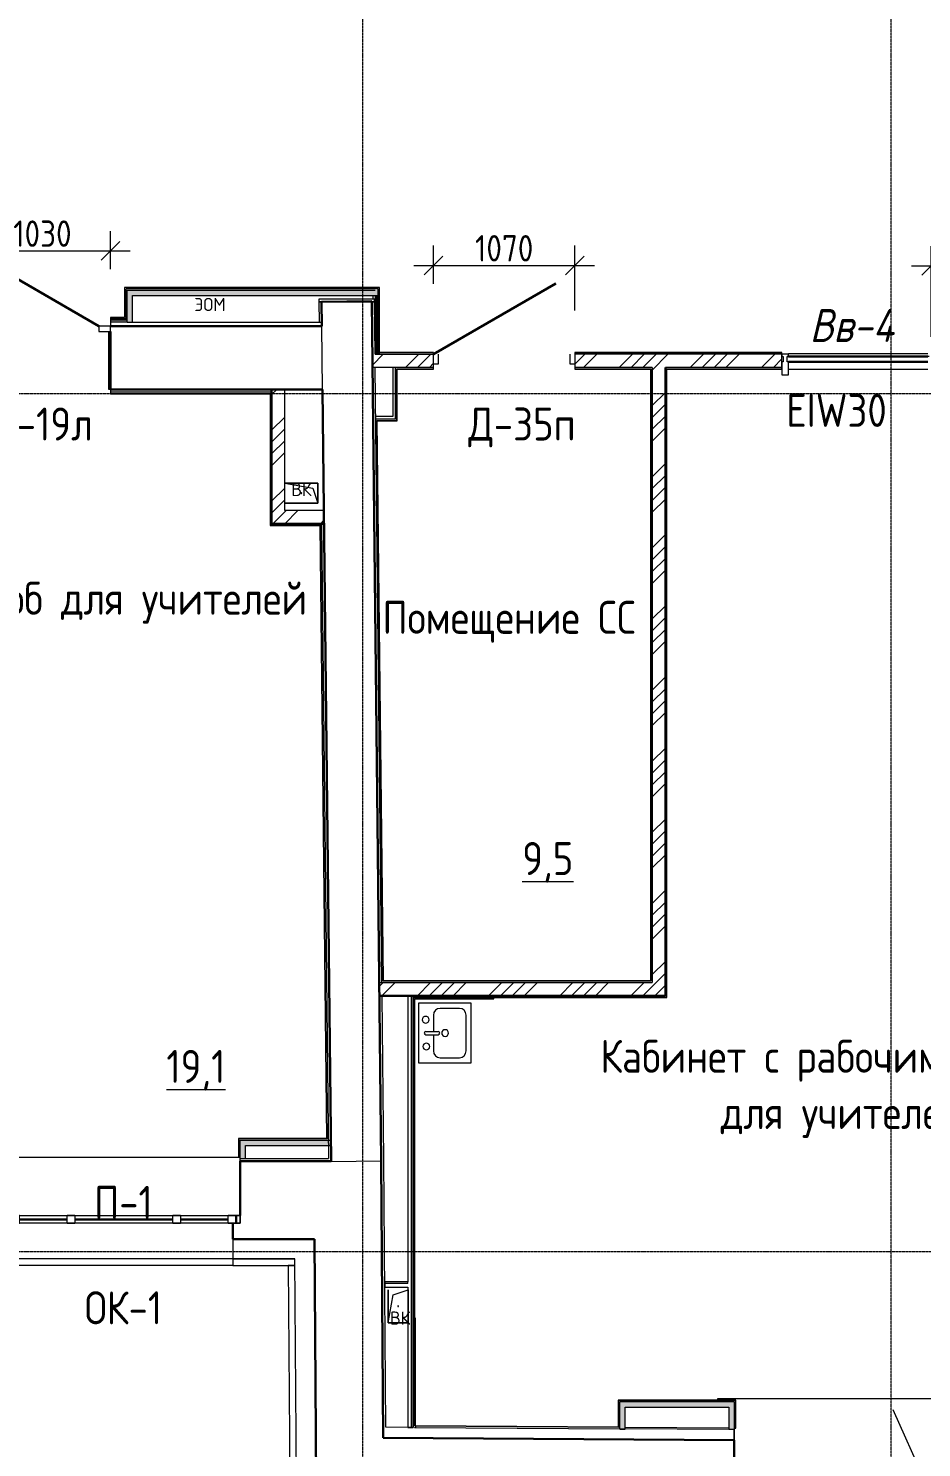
# Model space of a CAD drawing. Header units: millimetres. Extents: x 504091 to 2165846, y 135022 to 442887.
# Drawn here: x 1439468 to 1446230, y 305130 to 315882 of the extents above; entities that cross this region are included whole.
import ezdxf

# ---------------------------------------------------------------- set-up
doc = ezdxf.new("R2010")
doc.units = ezdxf.units.MM
doc.linetypes.add('ADSK_Линия сетки', pattern=[25, 20, -2.5, 0, -2.5])
doc.linetypes.add('осеваяX2', pattern=[4, 2.5, -0.5, 0.5, -0.5])
doc.layers.get('Defpoints').update_dxf_attribs({"color": 255})
for name, color, linetype, lineweight in [('_ Окна', 7, 'Continuous', 30), ('Аннотация', 7, 'Continuous', 9), ('Витраж', 7, 'Continuous', 9), ('Двери', 7, 'Continuous', 20), ('Марки', 7, 'Continuous', 20), ('Марки дверей', 7, 'Continuous', 20), ('Марки окон', 7, 'Continuous', 20), ('Марки помещений', 7, 'Continuous', 20), ('Обобщенные модели', 7, 'Continuous', 18), ('Окна', 7, 'Continuous', 18), ('Оси', 165, 'осеваяX2', 13), ('Перекрытие', 7, 'Continuous', 18), ('размеры', 7, 'Continuous', 9), ('Сантехника', 7, 'Continuous', 18), ('Стены внутренние', 7, 'Continuous', 18), ('Стены наружные', 7, 'Continuous', 18), ('Стены несущие', 7, 'Continuous', 30), ('Стены отделка', 7, 'Continuous', 30), ('Стены штриховка', 7, 'Continuous', 18)]:
    doc.layers.add(name, color=color, linetype=linetype, lineweight=lineweight)
doc.styles.add('GOST Common_2', font='GOST_Common.ttf', dxfattribs={"width": 0.9, "height": 200})
doc.styles.add('GOST Common_4', font='GOST_Common.ttf', dxfattribs={"width": 0.9, "height": 200})
doc.styles.add('GOST Common_5', font='GOST_Common.ttf', dxfattribs={"height": 250})
doc.styles.add('GOST Common_B_I', font='', dxfattribs={"width": 0.9, "height": 250})
doc.styles.get('GOST Common_B_I').set_extended_font_data('GOST Common', italic=True, bold=True)
doc.dimstyles.new('ADSK_Основной_2_мм', dxfattribs={"dimscale": 304.8, "dimtxt": 201.142999, "dimasz": 0.463911, "dimexe": 0.492126, "dimexo": 0.492126, "dimgap": 0.098425, "dimtad": 1, "dimrnd": 0.01, "dimdsep": 46, "dimtxsty": 'GOST Common_4', "dimblk1": 'OBLIQUE', "dimblk2": 'OBLIQUE', "dimsah": 1, "dimcen": 0.09, "dimdle": 0.492126, "dimazin": 2, "dimtfac": 1, "dimtdec": 4, "dimtix": 1, "dimtmove": 0, "dimatfit": 3, "dimfxl": 0, "dimtvp": 1, "dimtolj": 1, "dimtzin": 0, "dimlwd": 20, "dimlwe": 20, "dimarcsym": 0})
pattern_1 = [(0, (1400150.29, 304821.34), (406.4, 101.6), [33.528, -271.272, 33.528, -271.272, -1625.6]), (0, (1400150.29, 304821.34), (406.4, 101.6), [-609.6, 33.528, -576.072, 33.528, -271.272, -711.2]), (0, (1400150.29, 304821.34), (406.4, 101.6), [-1524, 33.528, -169.672, 33.528, -474.472]), (120, (1400302.69, 304872.14), (-291.18818, 301.15272), [33.528, -271.272, 33.528, -271.272, -1625.6]), (120, (1400302.69, 304872.14), (-291.18818, 301.15272), [-609.6, 33.528, -576.072, 33.528, -271.272, -711.2]), (120, (1400302.69, 304872.14), (-291.18818, 301.15272), [-1524, 33.528, -169.672, 33.528, -474.472]), (240, (1400353.49, 305075.34), (-115.21182, -402.75272), [33.528, -271.272, 33.528, -271.272, -1625.6]), (240, (1400353.49, 305075.34), (-115.21182, -402.75272), [-609.6, 33.528, -576.072, 33.528, -271.272, -711.2]), (240, (1400353.49, 305075.34), (-115.21182, -402.75272), [-1524, 33.528, -169.672, 33.528, -474.472])]
pattern_2 = [(45, (1368096.43, 304821.34), (-269.4077, 269.4077), []), (45, (1368186.23, 304821.34), (-269.4077, 269.4077), []), (45, (1368276.04, 304821.34), (-269.4077, 269.4077), []), (45, (1368365.84, 304821.34), (-269.4077, 269.4077), [])]

# ---------------------------------------------------------------- blocks, each defined once
blk = doc.blocks.new('Sink - Kitchen _11_ - 450 x 400mm-658719-План 1-го этажа')
at = {"layer": 'Сантехника'}
for p, q in [((241, 202), (-209, 202)), ((-209, 202), (-209, -198)), ((-209, 202), (-209, -198)), ((241, 202), (-209, 202)), ((3, 145), (3, 53)), ((28, 145), (28, 53)), ((241, -198), (241, 202)), ((241, -198), (241, 202)), ((-171, 37), (-171, -109)), ((3, 88), (-120, 88)), ((152, 88), (28, 88)), ((203, -109), (203, 37)), ((-209, -198), (241, -198)), ((-209, -198), (241, -198)), ((-120, -160), (152, -160))]:
    blk.add_line(p, q, dxfattribs=at)
for centre, radius, start, end in [((-86, 142), 25.4, 360, 180), ((-86, 142), 25.4, 180, 0), ((16, 145), 12.7, 360, 180), ((117, 147), 25.4, 360, 180), ((117, 147), 25.4, 180, 0), ((-120, 37), 50.8, 90, 180), ((16, 0), 25.4, 360, 180), ((16, 0), 25.4, 180, 0), ((16, 53), 12.7, 180, 0), ((152, 37), 50.8, 360, 90), ((-120, -109), 50.8, 180, 270), ((152, -109), 50.8, 270, 0)]:
    blk.add_arc(centre, radius, start, end, dxfattribs=at)
blk = doc.blocks.new('Прямоугольный импост - Импост структурный с накладкой - 160мм-6453686-План 1-го этажа')
at = {"layer": 'Витраж', "lineweight": 18}
for p, q in [((-50, 0), (-50, 17)), ((-50, 17), (0, 17)), ((-40, 0), (-50, 0)), ((-40, -40), (-40, 0)), ((0, 0), (-10, 0)), ((-10, 0), (-10, -40)), ((0, 17), (0, 0)), ((-50, -140), (-50, -40)), ((-50, -40), (-40, -40)), ((-10, -40), (0, -40)), ((0, -40), (0, -140)), ((0, -140), (-50, -140))]:
    blk.add_line(p, q, dxfattribs=at)
blk = doc.blocks.new('PNS_Панель прямоугольная - Нр_Стекло - 40мм-6453691-План 1-го этажа')
at = {"layer": '_ Окна'}
for p, q in [((-527.5, 40), (527.5, 40)), ((527.5, 0), (-527.5, 0))]:
    blk.add_line(p, q, dxfattribs=at)
at = {"layer": 'Окна'}
blk.add_line((-537.5, 0), (537.5, 0), dxfattribs=at)
blk = doc.blocks.new('AC_Дверь_Однопольная_Стальная - 1000х2100Н Д35п-металлическая-7230609-План 1-го этажа')
at = {"layer": 'Двери', "lineweight": 30}
blk.add_line((-535, 75), (392, 610), dxfattribs=at)
blk = doc.blocks.new('АС_Дверь_Однопольная_Алюминиевая - 1030х2200 алюм ост с мат_плёнкой Д19л-4850132-План 1-го этажа')
at = {"layer": 'Двери'}
for p, q in [((-303, -200), (-390, -200)), ((-390, -200), (-390, -240)), ((-303, -240), (-303, -200)), ((640, -200), (553, -200)), ((553, -200), (553, -240)), ((640, -240), (640, -200)), ((-390, -240), (-303, -240)), ((553, -240), (640, -240))]:
    blk.add_line(p, q, dxfattribs=at)
at = {"layer": 'Двери', "lineweight": 30}
blk.add_line((-303, -240), (438, -668), dxfattribs=at)
blk = doc.blocks.new('GM_Отверстие прямоугольное _в плите_ - Отверстие-1400775-План 1-го этажа')
at = {"layer": 'Обобщенные модели'}
for p, q in [((-75, -125), (-75, 125)), ((-75, 125), (-75, -125)), ((-37.5, 87.5), (75, 125)), ((75, 125), (75, -125)), ((75, -125), (75, 125)), ((-75, -125), (-37.5, 87.5)), ((75, -125), (-75, -125)), ((-75, -125), (75, -125))]:
    blk.add_line(p, q, dxfattribs=at)
for start, end in [(360, 180), (180, 360), (60, 165), (300, 360), (195, 270)]:
    blk.add_arc((0, 0), 2.5, start, end, dxfattribs=at)
blk = doc.blocks.new('окно трехпол с фрамугой - 1740 и 1760 -2300_h___нов_ ок1-2142734-План 1-го этажа')
at = {"layer": '_ Окна', "lineweight": 18}
for p, q in [((-880, 115), (-880, 175)), ((-880, 175), (-790, 175)), ((-790, 115), (-880, 115)), ((-790, 175), (-790, 115)), ((-430, 115), (-430, 175)), ((-430, 175), (-370, 175)), ((-370, 115), (-430, 115)), ((-370, 175), (-370, 115)), ((370, 115), (370, 175)), ((370, 175), (430, 175)), ((430, 115), (370, 115)), ((430, 175), (430, 115)), ((790, 175), (790, 115)), ((880, 175), (790, 175)), ((790, 115), (880, 115)), ((880, 115), (880, 175))]:
    blk.add_line(p, q, dxfattribs=at)
at = {"layer": '_ Окна'}
for p, q in [((-850, 115), (-850, 175)), ((-790, 145), (-430, 145)), ((-370, 145), (370, 145)), ((430, 145), (790, 145)), ((850, 115), (850, 175))]:
    blk.add_line(p, q, dxfattribs=at)
at = {"layer": 'Окна'}
for p, q in [((-880, 175), (-880, 115)), ((-790, 175), (-880, 175)), ((-880, 115), (-790, 115)), ((-790, 175), (-430, 175)), ((-430, 115), (-790, 115)), ((-370, 175), (-430, 175)), ((-430, 115), (-370, 115)), ((-370, 175), (370, 175)), ((370, 115), (-370, 115)), ((430, 175), (370, 175)), ((370, 115), (430, 115)), ((430, 175), (790, 175)), ((790, 115), (430, 115)), ((880, 175), (790, 175)), ((790, 115), (880, 115)), ((880, 115), (880, 175))]:
    blk.add_line(p, q, dxfattribs=at)
blk = doc.blocks.new('Прямоугольный импост - Импост структурный с накладкой - 100мм-6196072-План 1-го этажа')
at = {"layer": 'Витраж'}
for p, q in [((45075, 8597), (46130, 8597)), ((45075, 8480), (46130, 8480))]:
    blk.add_line(p, q, dxfattribs=at)
blk = doc.blocks.new('GM_Отверстие прямоугольное _в плите_ - Отверстие-V77-План 1-го этажа')
at = {"layer": 'Обобщенные модели'}
for p, q in [((-75, -125), (-75, 125)), ((-75, 125), (75, 125)), ((75, 125), (-75, 125)), ((-75, 125), (-75, -125)), ((-37.5, 87.5), (75, 125)), ((75, 125), (75, -125)), ((75, -125), (75, 125)), ((-75, -125), (-37.5, 87.5))]:
    blk.add_line(p, q, dxfattribs=at)
for start, end in [(360, 180), (180, 360), (60, 165), (300, 360), (195, 270)]:
    blk.add_arc((0, 0), 2.5, start, end, dxfattribs=at)
blk = doc.blocks.new('_Oblique')
at = {"color": 0, "linetype": 'ByBlock', "lineweight": -2}
blk.add_line((-0.5, -0.5), (0.5, 0.5), dxfattribs=at)
blk = doc.blocks.new('*D2732')
at = {"layer": 'Defpoints', "color": 0, "lineweight": 20, "transparency": 16777216}
for p in [(1447573, 314082), (1446303, 313396), (1447573, 313406)]:
    blk.add_point(p, dxfattribs=at)
at = {"layer": 'размеры', "color": 0, "transparency": 16777216}
for p, q in [((1446303, 313546), (1446303, 314232)), ((1447573, 313556), (1447573, 314232)), ((1446153, 314082), (1447723, 314082))]:
    blk.add_line(p, q, dxfattribs=at)
at = {"layer": 'размеры', "color": 0, "transparency": 16777216, "xscale": 141.4, "yscale": 141.4, "zscale": 141.4, "rotation": 180}
blk.add_blockref('_Oblique', (1446303, 314082), dxfattribs=at)
at = {"layer": 'размеры', "color": 0, "transparency": 16777216, "xscale": 141.4, "yscale": 141.4, "zscale": 141.4}
blk.add_blockref('_Oblique', (1447573, 314082), dxfattribs=at)
at = {"layer": 'размеры', "color": 0, "lineweight": 20, "transparency": 16777216, "insert": (1446938, 314212), "char_height": 200, "width": 560.47, "attachment_point": 5, "style": 'GOST Common_4'}
blk.add_mtext('\\A1;1270', dxfattribs=at)
blk = doc.blocks.new('*D2733')
at = {"layer": 'Defpoints', "color": 0, "lineweight": 20, "transparency": 16777216}
for p in [(1443605, 314086), (1442535, 313798), (1443605, 313595)]:
    blk.add_point(p, dxfattribs=at)
at = {"layer": 'размеры', "color": 0, "transparency": 16777216}
for p, q in [((1442535, 313948), (1442535, 314236)), ((1443605, 313745), (1443605, 314236)), ((1442385, 314086), (1443755, 314086))]:
    blk.add_line(p, q, dxfattribs=at)
at = {"layer": 'размеры', "color": 0, "transparency": 16777216, "xscale": 141.4, "yscale": 141.4, "zscale": 141.4, "rotation": 180}
blk.add_blockref('_Oblique', (1442535, 314086), dxfattribs=at)
at = {"layer": 'размеры', "color": 0, "transparency": 16777216, "xscale": 141.4, "yscale": 141.4, "zscale": 141.4}
blk.add_blockref('_Oblique', (1443605, 314086), dxfattribs=at)
at = {"layer": 'размеры', "color": 0, "lineweight": 20, "transparency": 16777216, "insert": (1443070, 314216), "char_height": 200, "width": 560.47, "attachment_point": 5, "style": 'GOST Common_4'}
blk.add_mtext('\\A1;1070', dxfattribs=at)
blk = doc.blocks.new('*D2734')
at = {"layer": 'Defpoints', "color": 0, "lineweight": 20, "transparency": 16777216}
for p in [(1440089, 314197), (1440089, 313908), (1439059, 313840)]:
    blk.add_point(p, dxfattribs=at)
at = {"layer": 'размеры', "color": 0, "transparency": 16777216}
for p, q in [((1439059, 313990), (1439059, 314347)), ((1440089, 314058), (1440089, 314347)), ((1438909, 314197), (1440239, 314197))]:
    blk.add_line(p, q, dxfattribs=at)
at = {"layer": 'размеры', "color": 0, "transparency": 16777216, "xscale": 141.4, "yscale": 141.4, "zscale": 141.4, "rotation": 180}
blk.add_blockref('_Oblique', (1439059, 314197), dxfattribs=at)
at = {"layer": 'размеры', "color": 0, "transparency": 16777216, "xscale": 141.4, "yscale": 141.4, "zscale": 141.4}
blk.add_blockref('_Oblique', (1440089, 314197), dxfattribs=at)
at = {"layer": 'размеры', "color": 0, "lineweight": 20, "transparency": 16777216, "insert": (1439574, 314327), "char_height": 200, "width": 560.47, "attachment_point": 5, "style": 'GOST Common_4'}
blk.add_mtext('\\A1;1030', dxfattribs=at)

msp = doc.modelspace()

# ---------------------------------------------------------------- hatches: boundary and pattern name
at = {"layer": 'Стены внутренние'}
for points in [[(1442067.0499, 313859.1367), (1442116.1049, 313859.1367), (1442116.1049, 313899.1367), (1440216.4244, 313899.1367), (1440216.4244, 313859.1367), (1441999.3796, 313859.1367)], [(1440256.4244, 313656.5532), (1440256.4244, 313859.1367), (1440216.4244, 313859.1367), (1440216.4244, 313656.5532)], [(1441110.4215, 307319.5757), (1441110.4215, 307459.5757), (1441070.4215, 307459.5757), (1441070.4215, 307319.5757)], [(1441705.5937, 307419.5757), (1441737.9316, 307419.5757), (1441737.4882, 307459.5757), (1441110.4215, 307459.5757), (1441110.4215, 307419.5757), (1441694.4465, 307419.5757)], [(1443985.1093, 305272.5095), (1443985.1093, 305476.9194), (1443945.1093, 305476.9194), (1443945.8451, 305272.7844)], [(1444081.1809, 305436.9194), (1444811.8569, 305436.9194), (1444811.8569, 305476.9194), (1443985.1093, 305476.9194), (1443985.1093, 305436.9194)], [(1444771.8569, 305269.7086), (1444811.8569, 305269.7086), (1444811.8569, 305436.9194), (1444771.8569, 305436.9194), (1444771.8569, 305272.7896)]]:
    msp.add_hatch(color=256, dxfattribs=at).paths.add_polyline_path(points)
at = {"layer": 'Стены внутренние', "lineweight": 9}
h = msp.add_hatch(dxfattribs=at)
h.set_pattern_fill('FP_12', color=256, style=0, pattern_type=2)
h.set_pattern_definition(pattern_1)
h.paths.add_polyline_path([(1442107.1049, 313413.3551), (1442107.1049, 313859.1367), (1442092.1049, 313859.1367), (1442092.1752, 313413.3551)])
h = msp.add_hatch(dxfattribs=at)
h.set_pattern_fill('FP_12', color=256, style=0, pattern_type=2)
h.set_pattern_definition(pattern_1)
h.paths.add_polyline_path([(1439059.2939, 313656.5532), (1439059.2939, 313671.5532), (1437864.2939, 313671.5532), (1437864.2939, 313656.5532), (1438803.251, 313656.5532)])
h.paths.add_polyline_path([(1432469.7351, 313656.5532), (1436264.2939, 313656.5532), (1436264.2939, 313671.5532), (1431784.2939, 313671.5532), (1431784.2939, 313656.5532)])
h.paths.add_polyline_path([(1440089.2939, 313656.5532), (1440216.4244, 313656.5532), (1440216.4244, 313671.5532), (1440089.2939, 313671.5532)])
h.paths.add_polyline_path([(1413469.1876, 313656.5532), (1413793.2939, 313656.5532), (1413793.2939, 313671.5532), (1410096.2939, 313671.5532), (1410096.2939, 313656.5532), (1411358.0156, 313656.5532)])
h.paths.add_polyline_path([(1415393.2939, 313656.5532), (1421605.41, 313656.5532), (1421605.41, 313671.5532), (1415393.2939, 313671.5532)])
h.paths.add_polyline_path([(1408493.5795, 313656.5532), (1408496.2939, 313656.5532), (1408496.2939, 313671.5532), (1407714.3804, 313671.5532), (1407714.3804, 313656.5532), (1408191.2577, 313656.5532)])
h.paths.add_polyline_path([(1425080.6333, 313656.5532), (1425707.828, 313656.5532), (1425707.828, 313671.5532), (1423505.41, 313671.5532), (1423505.41, 313656.5532), (1424969.0881, 313656.5532)])
h.paths.add_polyline_path([(1430264.2939, 313656.5532), (1430264.2939, 313671.5532), (1427647.828, 313671.5532), (1427647.828, 313656.5532), (1429830.7702, 313656.5532)])
h = msp.add_hatch(dxfattribs=at)
h.set_pattern_fill('ANSI34', color=256, scale=20)
h.set_pattern_definition(pattern_2)
h.paths.add_polyline_path([(1442535.2939, 313413.3551), (1442071.5122, 313413.3551), (1442072.6208, 313313.3551), (1442535.2939, 313313.3551)])
h.paths.add_polyline_path([(1444190.2939, 308653.4011), (1444290.2939, 308653.4011), (1444290.2939, 313116.3441), (1444190.2939, 313116.3441), (1444190.2939, 309125.5753)])
h.paths.add_polyline_path([(1445172.7939, 313313.3551), (1445172.7939, 313413.3551), (1443605.2939, 313413.3551), (1443605.2939, 313313.3551), (1444190.2939, 313313.3551), (1444190.2939, 313116.3441), (1444290.2939, 313116.3441), (1444290.2939, 313313.3551)])
h = msp.add_hatch(dxfattribs=at)
h.set_pattern_fill('ANSI34', color=256, scale=20, style=0)
h.set_pattern_definition(pattern_2)
h.paths.add_polyline_path([(1441309.7243, 313146.5532), (1441409.7243, 313146.5532), (1441409.7243, 312128.9865), (1441309.7243, 312128.9865)])
h = msp.add_hatch(dxfattribs=at)
h.set_pattern_fill('ANSI34', color=256, scale=20, style=0)
h.set_pattern_definition(pattern_2)
h.paths.add_polyline_path([(1441705.7267, 312128.9865), (1441704.6182, 312228.9865), (1441409.7243, 312228.9865), (1441409.7243, 312128.9865)])
h = msp.add_hatch(dxfattribs=at)
h.set_pattern_fill('ANSI34', color=256, scale=20, style=0)
h.set_pattern_definition(pattern_2)
h.paths.add_polyline_path([(1444290.2939, 308553.4011), (1444290.2939, 308653.4011), (1442124.2786, 308653.4011), (1442125.3872, 308553.4011), (1444190.2939, 308553.4011)])

# ---------------------------------------------------------------- linework, layer by layer
at = {"layer": 'Аннотация', "lineweight": 9}
msp.add_line((1446011.8136, 305419.9437), (1446684.0893, 303920.9611), dxfattribs=at)
at = {"layer": 'Оси', "linetype": 'ADSK_Линия сетки'}
for p, q in [((1445999.8592, 300469.847), (1445999.8592, 349044.3426)), ((1441999.8592, 300469.847), (1441999.8592, 326587.6621)), ((1390035.5654, 313116.3441), (1456265.2939, 313116.3441)), ((1390035.5654, 306616.3441), (1456265.2939, 306616.3441))]:
    msp.add_line(p, q, dxfattribs=at)
at = {"layer": 'Перекрытие'}
for p, q in [((1442076.5016, 313859.1367), (1442076.859, 313831.0757)), ((1440076.2939, 313146.5532), (1440076.2939, 313586.5532)), ((1442570.2939, 313413.3551), (1442570.2939, 313338.3551)), ((1443570.2939, 313338.3551), (1443570.2939, 313413.3551)), ((1442570.2939, 313338.3551), (1442535.2939, 313338.3551)), ((1443605.2939, 313338.3551), (1443570.2939, 313338.3551)), ((1440089.2939, 313146.5532), (1440076.2939, 313146.5532)), ((1446344.3977, 305498.9194), (1444684.3977, 305498.9194)), ((1444684.3977, 305498.9194), (1444684.3977, 305488.9194)), ((1443985.1093, 305284.5098), (1444771.8569, 305279.0008)), ((1444811.5559, 305266.7226), (1444814.6679, 304856.6907))]:
    msp.add_line(p, q, dxfattribs=at)
at = {"layer": 'Стены наружные'}
for p, q in [((1439310.4215, 307331.5757), (1441058.4215, 307331.5757)), ((1441015.4215, 306559.5757), (1439375.4215, 306559.5757)), ((1441015.4215, 306509.5757), (1439375.4215, 306509.5757))]:
    msp.add_line(p, q, dxfattribs=at)
at = {"layer": 'Стены несущие'}
for p, q in [((1442067.0499, 313815.8984), (1441687.0732, 313811.6862)), ((1441687.0732, 313811.6862), (1441689.1255, 313626.5532)), ((1442139.2864, 307299.5757), (1442067.0499, 313815.8984)), ((1440089.2939, 313626.5532), (1441689.1255, 313626.5532)), ((1440089.2939, 313586.5532), (1440089.2939, 313146.5532)), ((1444290.2939, 308553.4011), (1444290.2939, 313313.3551)), ((1440089.2939, 313146.5532), (1441694.4465, 313146.5532)), ((1441309.7243, 313146.5532), (1441309.7243, 312128.9865)), ((1441694.4465, 313146.5532), (1441759.2631, 307299.5757)), ((1441309.7243, 312128.9865), (1441705.7267, 312128.9865)), ((1442125.3872, 308553.4011), (1444290.2939, 308553.4011)), ((1441070.4215, 307299.5757), (1441070.4215, 306889.5757)), ((1441759.2631, 307299.5757), (1441070.4215, 307299.5757)), ((1442155.1262, 305205.3214), (1442139.2864, 307299.5757)), ((1441015.4215, 306829.5757), (1441015.4215, 306709.5757)), ((1441015.4215, 306709.5757), (1441633.7343, 306709.5757)), ((1441633.7343, 306709.5757), (1441648.9422, 304698.8532)), ((1444810.9958, 305186.7245), (1442155.1262, 305205.3214)), ((1442155.1262, 305205.3214), (1444809.9958, 305186.7315)), ((1444808.6851, 304856.7326), (1444810.9958, 305186.7245))]:
    msp.add_line(p, q, dxfattribs=at)
at = {"layer": 'Стены отделка', "lineweight": 9}
for p, q in [((1442127.1049, 313919.1367), (1440196.4244, 313919.1367)), ((1440196.4244, 313919.1367), (1440196.4244, 313691.5532)), ((1440216.4244, 313899.1367), (1442092.1049, 313899.1367)), ((1440216.4244, 313656.5532), (1440216.4244, 313899.1367)), ((1440256.4244, 313859.1367), (1442092.1049, 313859.1367)), ((1440256.4244, 313656.5532), (1440256.4244, 313859.1367)), ((1442092.1049, 313859.1367), (1442092.1049, 313413.3551)), ((1442127.1049, 313425.3551), (1442127.1049, 313919.1367)), ((1442087.794, 313831.0757), (1441667.0788, 313831.0757)), ((1441667.0788, 313831.0757), (1441667.0788, 313811.0757)), ((1441667.0788, 313811.0757), (1442087.794, 313811.0757)), ((1441687.0799, 313811.1197), (1441667.0815, 313810.865)), ((1441667.0815, 313810.865), (1441669.0494, 313656.3552)), ((1441689.0478, 313656.6099), (1441687.0799, 313811.1197)), ((1442087.1091, 313811.3745), (1442067.1107, 313811.1197)), ((1442067.1107, 313811.1197), (1442072.1768, 313413.3551)), ((1442092.1752, 313413.6098), (1442087.1091, 313811.3745)), ((1442087.794, 313811.0757), (1442087.794, 313831.0757)), ((1440089.2939, 313691.5532), (1440089.2939, 313626.5532)), ((1440196.4244, 313691.5532), (1440089.2939, 313691.5532)), ((1440216.4244, 313656.5532), (1441689.4306, 313656.5532)), ((1441669.0494, 313656.3552), (1441689.0478, 313656.6099)), ((1441689.4306, 313626.5532), (1441689.4306, 313656.5532)), ((1441689.1255, 313626.5532), (1441689.4306, 313626.5532)), ((1442535.2939, 313425.3551), (1442127.1049, 313425.3551)), ((1442535.2939, 313301.3551), (1442535.2939, 313425.3551)), ((1443605.2939, 313425.3551), (1443605.2939, 313301.3551)), ((1445172.7939, 313425.3551), (1443605.2939, 313425.3551)), ((1445172.7939, 313301.3551), (1445172.7939, 313425.3551)), ((1442144.2798, 308653.4011), (1442092.622, 313313.3551)), ((1442226.6144, 313313.3551), (1442226.6144, 312941.203)), ((1442246.6144, 312921.203), (1442246.6144, 313313.3551)), ((1444190.2939, 313313.3551), (1444190.2939, 308653.4011)), ((1442258.6144, 313301.3551), (1442535.2939, 313301.3551)), ((1442258.6144, 312911.203), (1442258.6144, 313301.3551)), ((1443605.2939, 313301.3551), (1444178.2939, 313301.3551)), ((1444178.2939, 313301.3551), (1444178.2939, 308665.4011)), ((1444302.2939, 313301.3551), (1445172.7939, 313301.3551)), ((1444302.2939, 308543.4011), (1444302.2939, 313301.3551)), ((1440089.2939, 313146.5532), (1440089.2939, 313114.5532)), ((1440089.2939, 313114.5532), (1441297.7243, 313114.5532)), ((1441297.7243, 313114.5532), (1441297.7243, 312118.9865)), ((1441409.7243, 312228.9865), (1441409.7243, 313146.5532)), ((1442226.6144, 312941.203), (1442096.7475, 312941.203)), ((1442246.6144, 312921.203), (1442096.7475, 312921.203)), ((1442156.1476, 308665.4011), (1442109.103, 312909.203)), ((1442109.103, 312909.203), (1442256.6144, 312909.203)), ((1441704.6182, 312228.9865), (1441409.7243, 312228.9865)), ((1441299.7243, 312116.9865), (1441673.8557, 312117.1728)), ((1441673.8557, 312117.1728), (1441725.3544, 307471.5757)), ((1441685.8364, 312118.9865), (1441739.0401, 307319.5757)), ((1442124.2786, 308653.4011), (1444190.2939, 308653.4011)), ((1444178.2939, 308665.4011), (1442156.1476, 308665.4011)), ((1442159.0998, 307316.5204), (1442145.3884, 308553.4011)), ((1442340.2939, 308528.4011), (1442340.2939, 306386.2476)), ((1442380.2939, 305283.7467), (1442380.2939, 308543.4011)), ((1442381.9756, 308541.4011), (1442381.9756, 305283.7349)), ((1442381.9756, 308541.4011), (1444300.2939, 308541.4011)), ((1442393.9756, 306110.8194), (1442393.9756, 308529.4011)), ((1442393.9756, 308529.4011), (1442991.9756, 308529.4011)), ((1441058.4215, 307469.5757), (1441058.4215, 307331.5757)), ((1441725.3544, 307471.5757), (1441060.4215, 307471.5757)), ((1441070.4215, 307459.5757), (1441757.4894, 307459.5757)), ((1441070.4215, 307299.5757), (1441070.4215, 307459.5757)), ((1441110.4215, 307419.5757), (1441757.9328, 307419.5757)), ((1441110.4215, 307319.5757), (1441110.4215, 307419.5757)), ((1441058.4215, 307331.5757), (1441070.4215, 307331.5757)), ((1441070.4215, 307319.5757), (1441739.0401, 307319.5757)), ((1441759.8195, 307319.5757), (1441759.0414, 307319.5757)), ((1441759.2631, 307299.5757), (1441759.8195, 307299.5757)), ((1441759.8195, 307299.5757), (1441759.8195, 307319.5757)), ((1442139.1594, 307316.3723), (1442154.521, 305285.3276)), ((1442174.5227, 305285.1875), (1442159.1588, 307316.5236)), ((1441015.4215, 306709.5757), (1441015.4215, 306509.5757)), ((1441016.4215, 306559.5757), (1441015.4215, 306559.5757)), ((1441484.8645, 306509.5757), (1441484.8645, 306559.5757)), ((1441500.0646, 304549.892), (1441484.8645, 306559.5757)), ((1441015.4215, 306509.5757), (1441484.8645, 306509.5757)), ((1441485.2426, 306509.5772), (1441435.2441, 306509.199)), ((1441435.2441, 306509.199), (1441450.0605, 304550.2422)), ((1442340.2939, 306386.2476), (1442166.4974, 306386.2476)), ((1442166.4974, 306386.2476), (1442166.4974, 306346.2476)), ((1442166.4974, 306346.2476), (1442340.2939, 306346.2476)), ((1442340.2939, 306346.2476), (1442340.2939, 305283.7467)), ((1442397.8756, 306110.8194), (1442393.9756, 306110.8194)), ((1442397.8756, 305295.6238), (1442397.8756, 306110.8194)), ((1443933.1093, 305486.9194), (1443933.1093, 305284.8739)), ((1444821.8569, 305488.9194), (1443935.1093, 305488.9194)), ((1444811.8569, 305476.9194), (1443945.1093, 305476.9194)), ((1443945.1093, 305269.7086), (1443945.1093, 305476.9194)), ((1444811.8569, 305476.9194), (1444811.8569, 305269.7086)), ((1444823.8569, 305278.6367), (1444823.8569, 305486.9194)), ((1443985.1093, 305436.9194), (1444771.8569, 305436.9194)), ((1443985.1093, 305269.7086), (1443985.1093, 305436.9194)), ((1444771.8569, 305436.9194), (1444771.8569, 305269.7086)), ((1442155.0055, 305285.3242), (1442154.4453, 305205.3261)), ((1442154.521, 305285.3276), (1442155.0055, 305285.3242)), ((1442391.9756, 305283.6649), (1442174.5227, 305285.1875)), ((1442340.2939, 305283.7467), (1442380.2939, 305283.7467)), ((1443933.1093, 305284.8739), (1442397.8756, 305295.6238)), ((1444811.5559, 305266.7226), (1443945.1093, 305272.7896)), ((1443945.1093, 305269.7086), (1443985.1093, 305269.7086)), ((1444771.8569, 305269.7086), (1444811.8569, 305269.7086)), ((1444810.9958, 305186.7245), (1444811.5559, 305266.7226)), ((1444811.8569, 305278.7208), (1444823.8569, 305278.6367)), ((1442154.4453, 305205.3261), (1442155.1262, 305205.3214)), ((1444809.9958, 305186.7315), (1444810.9958, 305186.7245))]:
    msp.add_line(p, q, dxfattribs=at)
at = {"layer": 'Стены штриховка'}
for p, q in [((1442116.1049, 313908.1367), (1440207.4244, 313908.1367)), ((1440207.4244, 313680.5532), (1440207.4244, 313908.1367)), ((1442092.1049, 313859.1367), (1442116.1049, 313859.1367)), ((1442107.1049, 313413.3551), (1442107.1049, 313859.1367)), ((1442116.1049, 313413.3551), (1442116.1049, 313908.1367)), ((1440207.4244, 313680.5532), (1440089.2939, 313680.5532)), ((1440216.4244, 313671.5532), (1440089.2939, 313671.5532)), ((1440216.4244, 313656.5532), (1440089.2939, 313656.5532)), ((1441694.4465, 313146.5532), (1441689.1255, 313626.5532)), ((1442092.1049, 313413.3551), (1442535.2939, 313413.3551)), ((1442127.1049, 313413.3551), (1442127.1049, 313425.3551)), ((1442535.2939, 313423.3551), (1442127.1049, 313423.3551)), ((1445172.7939, 313423.3551), (1443605.2939, 313423.3551)), ((1445175.2939, 313413.3551), (1443605.2939, 313413.3551)), ((1442535.2939, 313313.3551), (1442072.6208, 313313.3551)), ((1444190.2939, 313313.3551), (1443605.2939, 313313.3551)), ((1445172.7939, 313313.3551), (1444290.2939, 313313.3551)), ((1442256.6144, 313303.3551), (1442535.2939, 313303.3551)), ((1442256.6144, 312909.203), (1442256.6144, 313303.3551)), ((1443605.2939, 313303.3551), (1444180.2939, 313303.3551)), ((1444180.2939, 313303.3551), (1444180.2939, 308663.4011)), ((1444300.2939, 313303.3551), (1445172.7939, 313303.3551)), ((1444300.2939, 308541.4011), (1444300.2939, 313303.3551)), ((1441309.7243, 313126.5532), (1440089.2939, 313126.5532)), ((1440089.2939, 313116.5532), (1441299.7243, 313116.5532)), ((1441299.7243, 313116.5532), (1441299.7243, 312116.9865)), ((1442154.1696, 308663.4011), (1442107.0807, 312911.203)), ((1442107.0807, 312911.203), (1442258.6144, 312911.203)), ((1442256.6144, 312909.203), (1442258.6144, 312909.203)), ((1442258.6144, 312909.203), (1442258.6144, 312911.203)), ((1441309.7243, 312128.9865), (1441309.7243, 312130.9865)), ((1441311.7243, 312128.9865), (1441309.7243, 312128.9865)), ((1441297.7243, 312118.9865), (1441297.7243, 312116.9865)), ((1441297.7243, 312116.9865), (1441299.7243, 312116.9865)), ((1441299.7243, 312118.9865), (1441685.8364, 312118.9865)), ((1441675.8357, 312118.9865), (1441727.3767, 307469.5757)), ((1444180.2939, 308663.4011), (1442154.1696, 308663.4011)), ((1442340.2939, 308553.4011), (1442340.2939, 308528.4011)), ((1442367.2939, 305283.7467), (1442367.2939, 308553.4011)), ((1442380.2939, 308543.4011), (1444302.2939, 308543.4011)), ((1442391.9756, 306110.8194), (1442391.9756, 308531.4011)), ((1442391.9756, 308531.4011), (1442991.9756, 308531.4011)), ((1442991.9756, 308529.4011), (1442991.9756, 308541.4011)), ((1444300.2939, 308541.4011), (1444302.2939, 308541.4011)), ((1444302.2939, 308541.4011), (1444302.2939, 308543.4011)), ((1441060.4215, 307471.5757), (1441058.4215, 307471.5757)), ((1441058.4215, 307471.5757), (1441058.4215, 307469.5757)), ((1441727.3767, 307469.5757), (1441058.4215, 307469.5757)), ((1441060.4215, 307471.5757), (1441060.4215, 307331.5757)), ((1441759.3098, 307295.3635), (1441759.2631, 307299.5757)), ((1442139.2864, 307299.5757), (1441759.3098, 307295.3635)), ((1441015.4215, 306559.5757), (1441484.8645, 306559.5757)), ((1441484.8645, 306559.5757), (1441016.4215, 306559.5757)), ((1442340.2939, 306373.2476), (1442166.4974, 306373.2476)), ((1442340.2939, 306373.2476), (1442340.2939, 306386.2476)), ((1442381.9756, 306110.8194), (1442393.9756, 306110.8194)), ((1442390.9756, 306110.8194), (1442390.9756, 305295.6722)), ((1443935.1093, 305488.9194), (1443933.1093, 305488.9194)), ((1443933.1093, 305488.9194), (1443933.1093, 305486.9194)), ((1444823.8569, 305486.9194), (1443933.1093, 305486.9194)), ((1443935.1093, 305488.9194), (1443935.1093, 305282.8598)), ((1444821.8569, 305278.6507), (1444821.8569, 305488.9194)), ((1444823.8569, 305488.9194), (1444821.8569, 305488.9194)), ((1444823.8569, 305486.9194), (1444823.8569, 305488.9194)), ((1442391.9756, 305283.6649), (1443945.1093, 305272.7896)), ((1442397.8756, 305295.6238), (1442397.8756, 305283.6235)), ((1443935.1093, 305282.8598), (1442397.8756, 305293.6238))]:
    msp.add_line(p, q, dxfattribs=at)

# ---------------------------------------------------------------- block references
at = {"layer": '_ Окна', "rotation": 180}
msp.add_blockref('PNS_Панель прямоугольная - Нр_Стекло - 40мм-6453691-План 1-го этажа', (1445750.2939, 313396.3551), dxfattribs=at)
at = {"layer": 'Витраж', "extrusion": (0, 0, -1)}
msp.add_blockref('Прямоугольный импост - Импост структурный с накладкой - 160мм-6453686-План 1-го этажа', (-1445172.7939, 313396.3551), dxfattribs=at)
at = {"layer": 'Витраж'}
msp.add_blockref('Прямоугольный импост - Импост структурный с накладкой - 100мм-6196072-План 1-го этажа', (1400147.7939, 304821.3441), dxfattribs=at)
at = {"layer": 'Двери', "rotation": 180}
msp.add_blockref('АС_Дверь_Однопольная_Алюминиевая - 1030х2200 алюм ост с мат_плёнкой Д19л-4850132-План 1-го этажа', (1439699.2939, 313386.5532), dxfattribs=at)
at = {"layer": 'Двери', "color": 8, "true_color": 0x7f7f7f}
msp.add_blockref('AC_Дверь_Однопольная_Стальная - 1000х2100Н Д35п-металлическая-7230609-План 1-го этажа', (1443070.2939, 313338.3551), dxfattribs=at)
at = {"layer": 'Обобщенные модели', "rotation": 269.9999999999994}
msp.add_blockref('GM_Отверстие прямоугольное _в плите_ - Отверстие-V77-План 1-го этажа', (1441534.7243, 312360.9865), dxfattribs=at)
at = {"layer": 'Обобщенные модели'}
msp.add_blockref('GM_Отверстие прямоугольное _в плите_ - Отверстие-1400775-План 1-го этажа', (1442266.9756, 306201.2098), dxfattribs=at)
at = {"layer": 'Окна', "rotation": 180}
msp.add_blockref('окно трехпол с фрамугой - 1740 и 1760 -2300_h___нов_ ок1-2142734-План 1-го этажа', (1440190.4215, 307004.5757), dxfattribs=at)
at = {"layer": 'Сантехника', "rotation": 89.99999999999933}
msp.add_blockref('Sink - Kitchen _11_ - 450 x 400mm-658719-План 1-го этажа', (1442622.521, 308255.1301), dxfattribs=at)

# ---------------------------------------------------------------- texts
at = {"layer": 'Аннотация', "color": 251, "lineweight": 9, "true_color": 0x4b4b4b, "char_height": 100, "attachment_point": 1, "line_spacing_factor": 1.022766, "style": 'GOST Common_5'}
for s, insert, width in [('\\pt360,720,1080,1440,1800,2160,2520,2880,3240,3600,3960,4320,4680,5040,5400,5760,6120,6480,6840,7200,7560,7920,8280,8640,9000,9360,9720,10080,10440,10800,11160,11520;ЭОМ', (1440724.5079, 313840.2546), 240.885), ('\\pt360,720,1080,1440,1800,2160,2520,2880,3240,3600,3960,4320,4680,5040,5400,5760,6120,6480,6840,7200,7560,7920,8280,8640,9000,9360,9720,10080,10440,10800,11160,11520;ВК', (1441458.6418, 312438.5496), 156.348), ('\\pt360,720,1080,1440,1800,2160,2520,2880,3240,3600,3960,4320,4680,5040,5400,5760,6120,6480,6840,7200,7560,7920,8280,8640,9000,9360,9720,10080,10440,10800,11160,11520;ВК', (1442205.7857, 306161.5216), 156.348)]:
    msp.add_mtext(s, dxfattribs=dict(at, insert=insert, width=width))
at = {"layer": 'Аннотация', "color": 1, "lineweight": 9, "true_color": 0xff0000, "insert": (1445206.1512, 313113.111), "char_height": 250, "width": 811.737, "attachment_point": 1, "line_spacing_factor": 1.022766, "style": 'GOST Common_2'}
msp.add_mtext('\\pt360,720,1080,1440,1800,2160,2520,2880,3240,3600,3960,4320,4680,5040,5400,5760,6120,6480,6840,7200,7560,7920,8280,8640,9000,9360,9720,10080,10440,10800,11160,11520;EIW30', dxfattribs=at)
at = {"layer": 'Марки', "lineweight": 9, "insert": (1445701.302, 313631.2674), "char_height": 250, "width": 720, "attachment_point": 5, "line_spacing_factor": 1.022766, "style": 'GOST Common_B_I'}
msp.add_mtext('\\pt1143,2286,3429,4572,5715,6858,8001,9144,10287,11430,12573,13716,14859,16002,17145,18288,19431,20574,21717,22860,24003,25146,26289,27432,28575,29718,30861,32004,33147,34290,35433,36576;Вв-4', dxfattribs=at)
at = {"layer": 'Марки дверей', "lineweight": 9, "char_height": 250, "attachment_point": 5, "line_spacing_factor": 1.022766, "style": 'GOST Common_2'}
for s, insert, width in [('\\pt450,900,1350,1800,2250,2700,3150,3600,4050,4500,4950,5400,5850,6300,6750,7200,7650,8100,8550,9000,9450,9900,10350,10800,11250,11700,12150,12600,13050,13500,13950,14400;Д-19л', (1439570.6865, 312858.9636), 803.7), ('\\pt450,900,1350,1800,2250,2700,3150,3600,4050,4500,4950,5400,5850,6300,6750,7200,7650,8100,8550,9000,9450,9900,10350,10800,11250,11700,12150,12600,13050,13500,13950,14400;Д-35п', (1443204.2986, 312858.9636), 851.4)]:
    msp.add_mtext(s, dxfattribs=dict(at, insert=insert, width=width))
at = {"layer": 'Марки окон', "lineweight": 9, "char_height": 250, "attachment_point": 5, "line_spacing_factor": 1.022766, "style": 'GOST Common_2'}
for s, insert, width in [('\\pt450,900,1350,1800,2250,2700,3150,3600,4050,4500,4950,5400,5850,6300,6750,7200,7650,8100,8550,9000,9450,9900,10350,10800,11250,11700,12150,12600,13050,13500,13950,14400;П-1', (1440187.2641, 306988.57), 458.1), ('\\pt450,900,1350,1800,2250,2700,3150,3600,4050,4500,4950,5400,5850,6300,6750,7200,7650,8100,8550,9000,9450,9900,10350,10800,11250,11700,12150,12600,13050,13500,13950,14400;ОК-1', (1440186.8141, 306189.1614), 637.2)]:
    msp.add_mtext(s, dxfattribs=dict(at, insert=insert, width=width))
at = {"layer": 'Марки помещений', "lineweight": 9, "char_height": 250, "attachment_point": 5, "line_spacing_factor": 1.022766, "style": 'GOST Common_2'}
for s, insert, width in [('\\pt450,900,1350,1800,2250,2700,3150,3600,4050,4500,4950,5400,5850,6300,6750,7200,7650,8100,8550,9000,9450,9900,10350,10800,11250,11700,12150,12600,13050,13500,13950,14400;Гардероб для учителей', (1439977.5214, 311530.9869), 3274.2), ('\\pt450,900,1350,1800,2250,2700,3150,3600,4050,4500,4950,5400,5850,6300,6750,7200,7650,8100,8550,9000,9450,9900,10350,10800,11250,11700,12150,12600,13050,13500,13950,14400;Помещение СС', (1443108.3433, 311386.2238), 1953), ('\\pt450,900,1350,1800,2250,2700,3150,3600,4050,4500,4950,5400,5850,6300,6750,7200,7650,8100,8550,9000,9450,9900,10350,10800,11250,11700,12150,12600,13050,13500,13950,14400;{\\L9,5}', (1443400.2075, 309563.9626), 405), ('\\pt450,900,1350,1800,2250,2700,3150,3600,4050,4500,4950,5400,5850,6300,6750,7200,7650,8100,8550,9000,9450,9900,10350,10800,11250,11700,12150,12600,13050,13500,13950,14400;Кабинет с рабочим пространством\\Pдля учителей. Тип 1', (1446118.8843, 307847.7686), 4899.6), ('\\pt450,900,1350,1800,2250,2700,3150,3600,4050,4500,4950,5400,5850,6300,6750,7200,7650,8100,8550,9000,9450,9900,10350,10800,11250,11700,12150,12600,13050,13500,13950,14400;{\\L19,1}', (1440735.8904, 307988.9485), 470.7)]:
    msp.add_mtext(s, dxfattribs=dict(at, insert=insert, width=width))

# ---------------------------------------------------------------- dimensions: what is measured, and where the dimension line sits
at = {"layer": 'размеры', "lineweight": 20}
for base, p1, p2, override, picture, middle in [((1440089.2939, 314196.5805), (1439059.2939, 313840.4098), (1440089.2939, 313908.2005), {"dimpost": '<>', "dimfxl": 1032.228455, "dimlwd": 65535, "dimlwe": 65535}, '*D2734', (1439574.2939, 314326.5805)), ((1443605.2939, 314086.2004), (1442535.2939, 313797.8204), (1443605.2939, 313594.8478), {"dimpost": '<>', "dimfxl": 1089.081194, "dimlwd": 65535, "dimlwe": 65535}, '*D2733', (1443070.2939, 314216.2004)), ((1447572.7939, 314081.7004), (1446302.7939, 313396.3551), (1447572.7939, 313406.2999), {"dimpost": '<>', "dimfxl": 1270.038936, "dimlwd": 65535, "dimlwe": 65535}, '*D2732', (1446937.7939, 314211.7004))]:
    dim = msp.add_linear_dim(base=base, p1=p1, p2=p2, dimstyle='ADSK_Основной_2_мм', override=override, dxfattribs=at)
    dim.commit()
    dim.dimension.update_dxf_attribs({"geometry": picture, "text_midpoint": middle})

doc.saveas('drawing.dxf')
